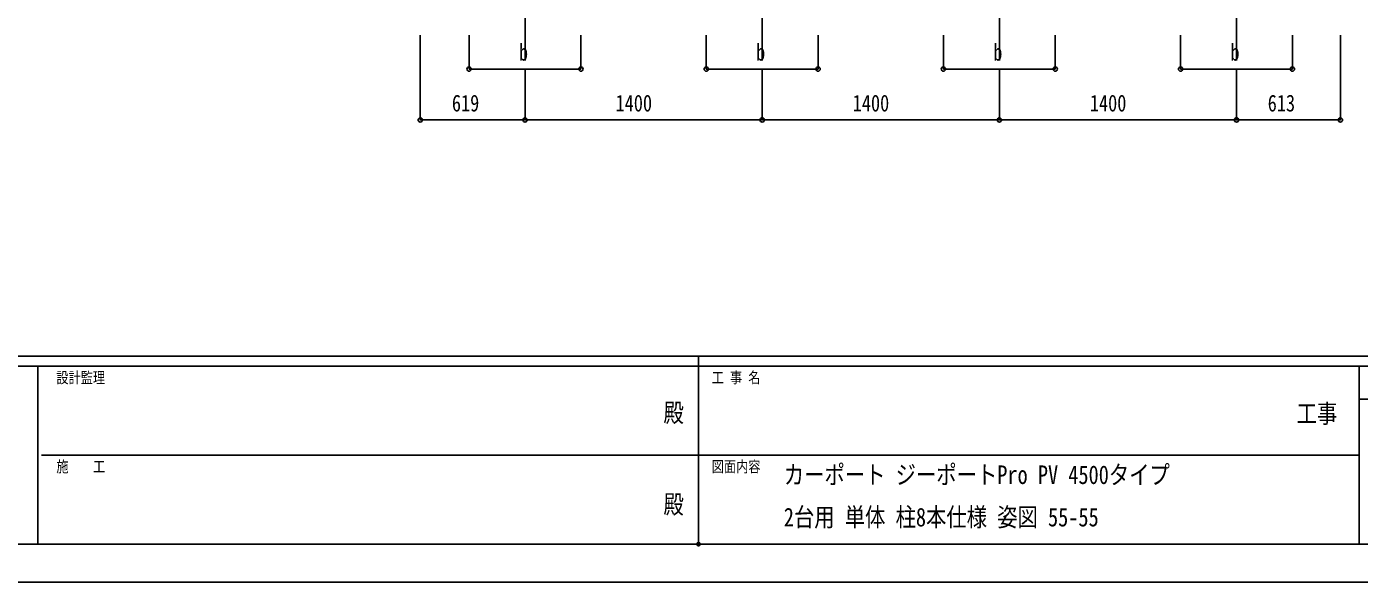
# Model space of a CAD drawing. Units: millimetres, scale not verified. Extents: x -12615 to 12615, y -8910 to 8910.
# Drawn here: x -3980 to 3887, y -8910 to -5632 of the extents above; entities that cross this region are included whole.
import ezdxf
from ezdxf.enums import TextEntityAlignment as Align

# ---------------------------------------------------------------- set-up
doc = ezdxf.new("R2010")
doc.units = ezdxf.units.MM
doc.header["$LTSCALE"] = 40
doc.header["$PDMODE"] = 32
doc.header["$PDSIZE"] = 20
for name, color, linetype in [('0-2_USER1', 3, 'Continuous'), ('0-3_YKK_12', 2, 'Continuous'), ('0-6_YKK_D', 6, 'Continuous'), ('0-7_YKK_ZWAK', 7, 'Continuous')]:
    doc.layers.add(name, color=color, linetype=linetype)
doc.styles.add('ＭＳ ゴシック', font='')
doc.styles.get('ＭＳ ゴシック').set_extended_font_data('MS Gothic')

msp = doc.modelspace()

# ---------------------------------------------------------------- linework, layer by layer
at = {"layer": '0-3_YKK_12'}
for p, q in [((-1038.18, -5332.18), (-1038.18, -5832.18)), ((361.82, -5332.18), (361.82, -5832.18)), ((1761.82, -5332.18), (1761.82, -5832.18)), ((3161.82, -5332.18), (3161.82, -5832.18))]:
    msp.add_line(p, q, dxfattribs=at)
at = {"layer": '0-6_YKK_D'}
for p, q in [((-1656.78, -5682.18), (-1656.78, -6183.18)), ((-1368.18, -5682.18), (-1368.18, -5883.18)), ((-708.18, -5682.18), (-708.18, -5883.18)), ((31.82, -5682.18), (31.82, -5883.18)), ((691.82, -5682.18), (691.82, -5883.18)), ((1431.82, -5682.18), (1431.82, -5883.18)), ((2091.82, -5682.18), (2091.82, -5883.18)), ((2831.82, -5682.18), (2831.82, -5883.18)), ((3491.82, -5682.18), (3491.82, -5883.18)), ((3775, -5682.18), (3775, -6183.18)), ((-1368.18, -5882.18), (-708.18, -5882.18)), ((-1038.18, -5883.18), (-1038.18, -6183.18)), ((-1038.18, -5883.18), (-1038.18, -6183.18)), ((31.82, -5882.18), (691.82, -5882.18)), ((361.82, -5883.18), (361.82, -6183.18)), ((361.82, -5883.18), (361.82, -6183.18)), ((1431.82, -5882.18), (2091.82, -5882.18)), ((1761.82, -5883.18), (1761.82, -6183.18)), ((1761.82, -5883.18), (1761.82, -6183.18)), ((2831.82, -5882.18), (3491.82, -5882.18)), ((3161.82, -5883.18), (3161.82, -6183.18)), ((3161.82, -5883.18), (3161.82, -6183.18)), ((-1038.18, -6182.18), (-1656.78, -6182.18)), ((-1038.18, -6182.18), (361.82, -6182.18)), ((1761.82, -6182.18), (361.82, -6182.18)), ((1761.82, -6182.18), (3161.82, -6182.18)), ((3161.82, -6182.18), (3775, -6182.18))]:
    msp.add_line(p, q, dxfattribs=at)
for centre in [(-1368.18, -5882.18), (-708.18, -5882.18), (31.82, -5882.18), (691.82, -5882.18), (1431.82, -5882.18), (2091.82, -5882.18), (2831.82, -5882.18), (3491.82, -5882.18), (-1656.78, -6182.18), (-1038.18, -6182.18), (-1038.18, -6182.18), (361.82, -6182.18), (361.82, -6182.18), (1761.82, -6182.18), (1761.82, -6182.18), (3161.82, -6182.18), (3161.82, -6182.18), (3775, -6182.18)]:
    msp.add_circle(centre, 12.75, dxfattribs=at)
at = {"layer": '0-7_YKK_ZWAK'}
for p, q in [((11685.06, -7575), (-11714.94, -7575)), ((-14.94, -7575), (-14.94, -8685)), ((-3914.94, -7635), (-11714.94, -7635)), ((-3914.94, -7635), (-3914.94, -8685)), ((-14.94, -7635), (-3914.94, -7635)), ((3885.06, -7635), (-14.94, -7635)), ((5955.06, -7830), (3885.06, -7830)), ((-3892.44, -8160), (-14.94, -8160)), ((-14.94, -8160), (3885.06, -8160)), ((-11714.94, -8685), (-3914.94, -8685)), ((-3914.94, -8685), (-14.94, -8685)), ((-14.94, -8685), (3885.06, -8685)), ((3885.06, -8685), (5955.06, -8685))]:
    msp.add_line(p, q, dxfattribs=at)
msp.add_lwpolyline([(-12615, -8910), (12615, -8910), (12615, 8910), (-12615, 8910)], close=True, dxfattribs=at)
msp.add_lwpolyline([(5955.06, -7635), (3885.06, -7635), (3885.06, -8685)], dxfattribs=at)
msp.add_point((-14.94, -8685), dxfattribs=at)

# ---------------------------------------------------------------- texts
at = {"layer": '0-2_USER1', "style": 'ＭＳ ゴシック', "width": 0.8}
for s, p in [('カーポート ジーポートPro PV 4500タイプ\u3000', (489.47, -8363.23)), ('2台用 単体 柱8本仕様 姿図 55-55', (489.47, -8613.23))]:
    msp.add_text(s, height=110, dxfattribs=at).set_placement(p, align=Align.BOTTOM_LEFT)
at = {"layer": '0-6_YKK_D', "style": 'ＭＳ ゴシック', "width": 0.8}
for s, p in [('b', (-1074.18, -5862.18)), ('b', (325.82, -5862.18)), ('b', (1725.82, -5862.18)), ('b', (3125.82, -5862.18)), ('619', (-1469.88, -6162.18)), ('1400', (-503.78, -6162.18)), ('1400', (896.22, -6162.18)), ('1400', (2296.22, -6162.18)), ('613', (3346.01, -6162.18))]:
    msp.add_text(s, height=98.97, dxfattribs=at).set_placement(p, align=Align.BOTTOM_LEFT)
at = {"layer": '0-7_YKK_ZWAK', "style": 'ＭＳ ゴシック', "width": 0.8}
for s, height, p in [('設計監理', 65.98, (-3804.94, -7755)), ('工 事 名', 65.98, (63.81, -7755)), ('殿', 110, (-221, -7997.5)), ('工事', 110, (3517, -8002.4)), ('施\u3000\u3000工', 65.98, (-3804.94, -8280)), ('図面内容', 65.98, (63.81, -8280)), ('殿', 110, (-221, -8537.5))]:
    msp.add_text(s, height=height, dxfattribs=at).set_placement(p, align=Align.BOTTOM_LEFT)

doc.saveas('drawing.dxf')
